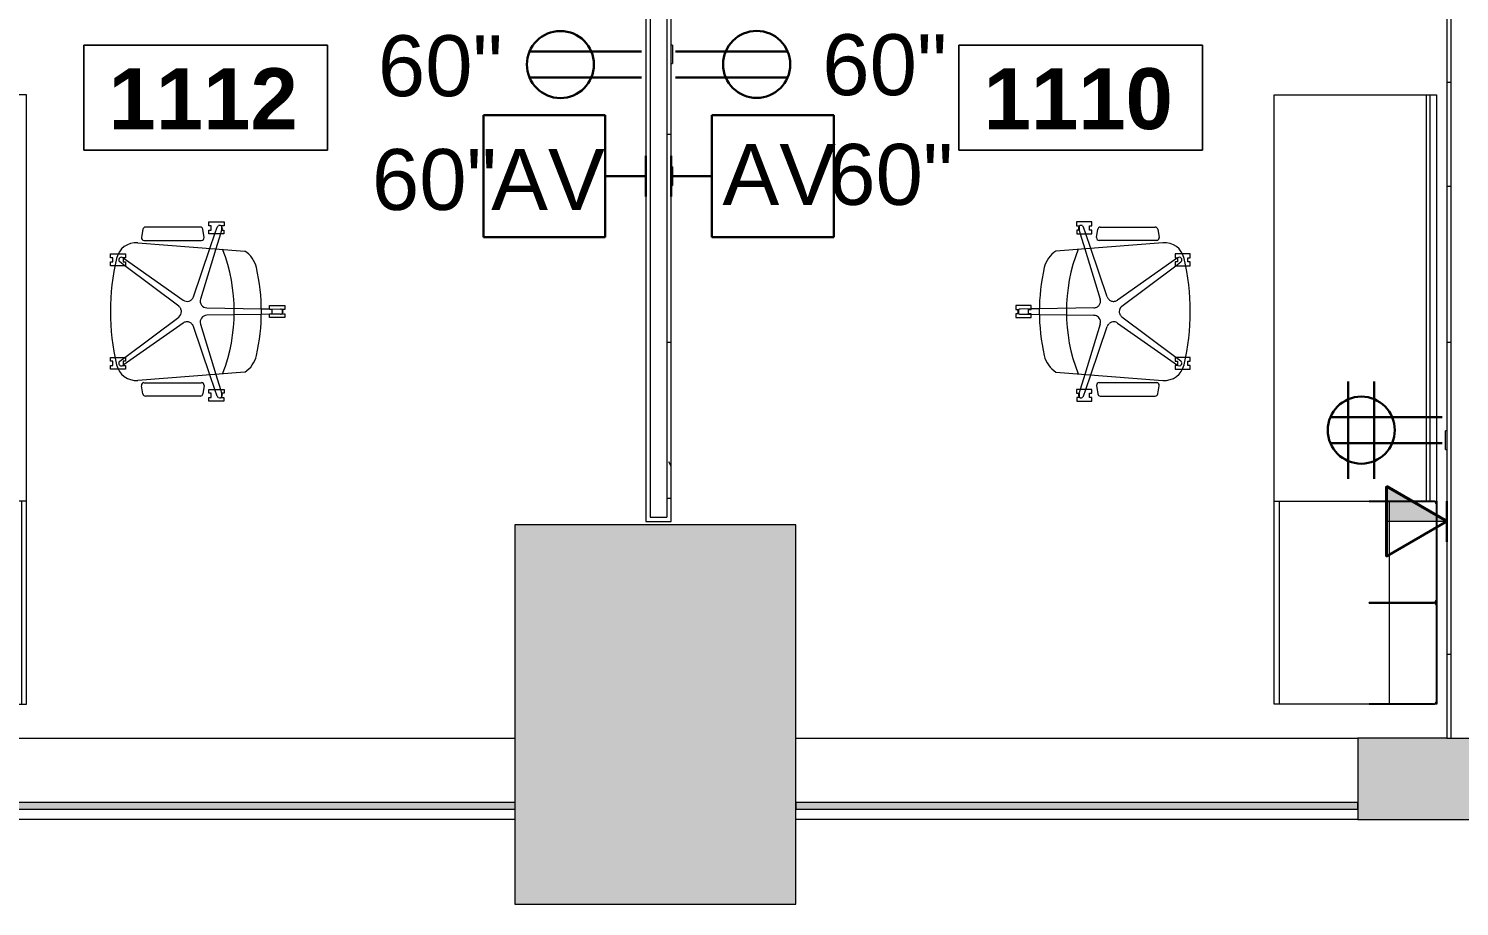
# Model space of a CAD drawing. Header units: inches. Extents: x 6664 to 8129, y 209 to 1287.
# Drawn here: x 7325.4 to 7536.7, y 208.5 to 338.2 of the extents above; entities that cross this region are included whole.
import ezdxf

# ---------------------------------------------------------------- set-up
doc = ezdxf.new("R2010")
doc.units = ezdxf.units.IN
doc.header["$MEASUREMENT"] = 0
for name, color, linetype, lineweight in [('A-ANNO-NOTE', 131, 'Continuous', 30), ('A-AREA-IDEN', 2, 'Continuous', 9), ('A-COLS', 52, 'Continuous', 13), ('A-GLAZ-CURT', 52, 'Continuous', 9), ('A-WALL', 113, 'Continuous', 13), ('A-WALL-PATT', 111, 'Continuous', 13), ('E-ELEC-FIXT', 91, 'Continuous', 9), ('I-FURN', 30, 'Continuous', 9), ('I-FURN-PNLS', 30, 'Continuous', 9), ('I-WALL', 2, 'Continuous', 9)]:
    doc.layers.add(name, color=color, linetype=linetype, lineweight=lineweight)
doc.styles.add('Swis721 Lt BT', font='swissl.ttf', dxfattribs={"height": 9})
doc.styles.add('Swis721 Lt BT_B', font='', dxfattribs={"height": 9})
doc.styles.get('Swis721 Lt BT_B').set_extended_font_data('Swis721 Lt BT', bold=True)
pattern_1 = [(0, (0, 0), (30.72, 7.68), [1.267, -21.773, 1.267, -21.773, -122.88]), (0, (0, 0), (30.72, 7.68), [-46.08, 1.267, -44.813, 1.267, -21.773, -53.76]), (0, (0, 0), (30.72, 7.68), [-115.2, 1.267, -14.093, 1.267, -37.133]), (120, (11.52, 3.84), (-22.011075, 22.7643004), [1.267, -21.773, 1.267, -21.773, -122.88]), (120, (11.52, 3.84), (-22.011075, 22.7643004), [-46.08, 1.267, -44.813, 1.267, -21.773, -53.76]), (120, (11.52, 3.84), (-22.011075, 22.7643004), [-115.2, 1.267, -14.093, 1.267, -37.133]), (240, (15.36, 19.2), (-8.708925, -30.4443004), [1.267, -21.773, 1.267, -21.773, -122.88]), (240, (15.36, 19.2), (-8.708925, -30.4443004), [-46.08, 1.267, -44.813, 1.267, -21.773, -53.76]), (240, (15.36, 19.2), (-8.708925, -30.4443004), [-115.2, 1.267, -14.093, 1.267, -37.133])]

# ---------------------------------------------------------------- blocks, each defined once
blk = doc.blocks.new('System Panel - Glazed-7764508-11th FLOOR POWER _ SIGNAL')
at = {"layer": 'A-GLAZ-CURT'}
blk.add_hatch(color=7, dxfattribs=at).paths.add_polyline_path([(41.5, -0.5), (41.5, 0.5), (-41.5, 0.5), (-41.5, -0.5)], flags=0)
at = {"layer": 'A-GLAZ-CURT', "color": 8, "lineweight": 20}
for p, q in [((41.5, 0.5), (-41.5, 0.5)), ((-41.5, 0.5), (-41.5, -0.5)), ((41.5, -0.5), (41.5, 0.5)), ((-41.5, -0.5), (41.5, -0.5))]:
    blk.add_line(p, q, dxfattribs=at)
blk = doc.blocks.new('PS - Power Device _Wall Base_ - Quadruplex-4862731-11th FLOOR POWER _ SIGNAL')
at = {"layer": 'E-ELEC-FIXT'}
for p, q in [((7295.55, 275.23), (7295.55, 277.98)), ((7295.73, 277.98), (7295.55, 277.98)), ((7295.55, 275.23), (7295.73, 275.23))]:
    blk.add_line(p, q, dxfattribs=at)
blk = doc.blocks.new('PS - Power Device _Wall Base_ - Duplex _ 60-8519154-11th FLOOR POWER _ SIGNAL')
at = {"layer": 'E-ELEC-FIXT'}
for p, q in [((7420.52, 335.73), (7420.33, 335.73)), ((7420.52, 335.73), (7420.52, 332.98)), ((7420.33, 332.98), (7420.52, 332.98))]:
    blk.add_line(p, q, dxfattribs=at)
blk = doc.blocks.new('F - EXECUTIVE DESK 1 - F - EXECUTIVE DESK 4-V103-11th FLOOR POWER _ SIGNAL')
at = {"layer": 'I-FURN'}
for p, q in [((-0.87, -24.87), (-0.87, -27.11)), ((-0.31, -24.87), (-0.87, -24.87)), ((-0.31, -25.24), (-0.31, -24.87)), ((0.31, -25.24), (-0.31, -25.24)), ((0.88, -24.86), (0.31, -24.86)), ((0.31, -24.86), (0.31, -25.24)), ((0.88, -27.11), (0.88, -24.86)), ((-0.87, -27.11), (-0.31, -27.11)), ((-0.4, -27.11), (-0.42, -28.36)), ((-0.38, -25.5), (-0.4, -27.11)), ((-0.31, -27.11), (-0.31, -26.74)), ((-0.31, -26.74), (0.31, -26.74)), ((0.31, -26.74), (0.31, -27.11)), ((0.31, -27.11), (0.88, -27.11)), ((0.4, -27.11), (0.38, -25.5)), ((0.42, -28.36), (0.4, -27.11)), ((-0.42, -28.36), (-0.55, -36.38)), ((0.55, -36.38), (0.42, -28.36)), ((-8.94, -30.77), (-10.16, -46.57)), ((10.16, -46.57), (8.94, -30.77)), ((-13.24, -33.85), (-13.24, -36.1)), ((-12.68, -33.85), (-13.24, -33.85)), ((-12.68, -34.22), (-12.68, -33.85)), ((-12.05, -34.22), (-12.68, -34.22)), ((-12.68, -36.1), (-12.68, -35.72)), ((-12.68, -35.72), (-12.05, -35.72)), ((-12.48, -34.84), (-11.49, -35.18)), ((-12.05, -34.18), (-12.25, -34.12)), ((-11.49, -33.84), (-12.05, -33.84)), ((-12.05, -33.84), (-12.05, -34.22)), ((-12.05, -35.72), (-12.05, -36.1)), ((-11.49, -34.36), (-12.01, -34.2)), ((-11.49, -36.1), (-11.49, -33.84)), ((-9.27, -35.04), (-11.49, -34.36)), ((-11.49, -35.18), (-9.34, -35.92)), ((-9.34, -35.92), (-2.18, -38.37)), ((-1.84, -37.32), (-9.27, -35.04)), ((9.27, -35.04), (1.84, -37.32)), ((2.18, -38.37), (9.34, -35.92)), ((11.49, -34.36), (9.27, -35.04)), ((9.34, -35.92), (11.49, -35.18)), ((11.49, -33.85), (11.49, -36.1)), ((12.05, -33.85), (11.49, -33.85)), ((12.01, -34.2), (11.49, -34.36)), ((11.49, -35.18), (12.48, -34.84)), ((12.05, -34.22), (12.05, -33.85)), ((12.25, -34.12), (12.05, -34.18)), ((12.68, -34.22), (12.05, -34.22)), ((12.05, -36.1), (12.05, -35.72)), ((12.05, -35.72), (12.68, -35.72)), ((13.24, -33.84), (12.68, -33.84)), ((12.68, -33.84), (12.68, -34.22)), ((12.68, -35.72), (12.68, -36.1)), ((13.24, -36.1), (13.24, -33.84)), ((-13.24, -36.1), (-12.68, -36.1)), ((-12.48, -37.34), (-12.48, -45.45)), ((-10.93, -36.8), (-12.16, -36.97)), ((-12.05, -36.1), (-11.49, -36.1)), ((-10.5, -45.67), (-10.5, -37.17)), ((10.5, -45.67), (10.5, -37.17)), ((10.93, -36.8), (12.16, -36.97)), ((11.49, -36.1), (12.05, -36.1)), ((12.48, -37.34), (12.48, -45.45)), ((12.68, -36.1), (13.24, -36.1)), ((-1.69, -39.89), (-7.92, -48.75)), ((7.92, -48.75), (1.69, -39.89)), ((-6.77, -48.48), (-0.8, -40.54)), ((0.8, -40.54), (6.77, -48.48)), ((-12.17, -45.82), (-10.94, -46.04)), ((12.17, -45.82), (10.94, -46.04)), ((-8.52, -48.38), (-8.52, -49.48)), ((-7.95, -48.38), (-8.52, -48.38)), ((-7.95, -48.75), (-7.95, -48.38)), ((-6.77, -48.38), (-7.33, -48.38)), ((-7.33, -48.38), (-7.33, -48.75)), ((-7.33, -49.23), (-6.77, -48.48)), ((-6.77, -49.91), (-6.77, -48.38)), ((6.77, -48.38), (6.77, -49.91)), ((7.33, -48.38), (6.77, -48.38)), ((6.77, -48.48), (7.33, -49.23)), ((7.33, -48.75), (7.33, -48.38)), ((8.52, -48.38), (7.95, -48.38)), ((7.95, -48.38), (7.95, -48.75)), ((8.52, -49.48), (8.52, -48.38)), ((-8.52, -49.48), (-8.52, -50.63)), ((-8.52, -50.63), (-7.95, -50.63)), ((-7.33, -48.75), (-7.95, -48.75)), ((-7.95, -50.63), (-7.95, -50.25)), ((-7.95, -50.25), (-7.33, -50.25)), ((-7.33, -50.25), (-7.33, -50.63)), ((-7.33, -50.63), (-6.77, -50.63)), ((-6.77, -50.63), (-6.77, -49.91)), ((6.77, -49.91), (6.77, -50.63)), ((6.77, -50.63), (7.33, -50.63)), ((7.95, -48.75), (7.33, -48.75)), ((7.33, -50.63), (7.33, -50.25)), ((7.33, -50.25), (7.95, -50.25)), ((7.95, -50.25), (7.95, -50.63)), ((7.95, -50.63), (8.52, -50.63)), ((8.52, -50.63), (8.52, -49.48)), ((-58, -77.06), (-58, -86.56)), ((-57.94, -77.06), (-58, -77.06)), ((-58, -77.06), (-57.94, -77.06)), ((-58, -86.56), (-58, -77.06)), ((-57.94, -86.56), (-57.94, -77.06)), ((-57.94, -77.06), (-57.94, -86.56)), ((-43, -77.06), (-43.06, -77.06)), ((-43.06, -77.06), (-43.06, -86.56)), ((-43.06, -86.56), (-43.06, -77.06)), ((-43.06, -77.06), (-43, -77.06)), ((-43, -77.06), (-43, -86.56)), ((-42.94, -77.06), (-43, -77.06)), ((-43, -77.06), (-42.94, -77.06)), ((-43, -86.56), (-43, -77.06)), ((-43, -86.56), (-43, -77.06)), ((-43, -77.06), (-43, -86.56)), ((-42.94, -86.56), (-42.94, -77.06)), ((-42.94, -77.06), (-42.94, -86.56)), ((-28, -77.06), (-28.06, -77.06)), ((-28.06, -77.06), (-28.06, -86.56)), ((-28.06, -86.56), (-28.06, -77.06)), ((-28.06, -77.06), (-28, -77.06)), ((-28, -86.56), (-28, -77.06)), ((-28, -77.06), (-28, -86.56)), ((-43.5, -87), (-57.5, -87)), ((-57.5, -87), (-43.5, -87)), ((-57.5, -87.06), (-43.5, -87.06)), ((-43.5, -87.06), (-57.5, -87.06)), ((-28.5, -87), (-42.5, -87)), ((-42.5, -87), (-28.5, -87)), ((-42.5, -87.06), (-28.5, -87.06)), ((-28.5, -87.06), (-42.5, -87.06))]:
    blk.add_line(p, q, dxfattribs=at)
for centre, radius, start, end in [((0, -25.5), 0.377, 150, 180), ((0, -25.5), 0.377, 135.7143, 146.4418), ((0, -25.5), 0.377, 45, 135), ((0, -25.5), 0.377, 15, 30), ((0, -25.5), 0.377, 360, 15), ((-5.62, -32.91), 3.95, 102.6919, 147.3081), ((0, -57.86), 29.53, 77.3081, 102.6919), ((5.62, -32.91), 3.95, 32.6919, 77.3081), ((0, -57.72), 25.39, 68.7648, 111.2352), ((-12.36, -34.48), 0.377, 162, 177), ((-12.36, -34.48), 0.377, 177, 207), ((-12.36, -34.48), 0.377, 147, 162), ((-12.36, -34.48), 0.377, 135.4685, 146.0849), ((-12.36, -34.48), 0.377, 213.3586, 252), ((-12.36, -34.48), 0.377, 72, 132), ((12.36, -34.48), 0.377, 48, 108), ((12.36, -34.48), 0.377, 288, 303), ((12.36, -34.48), 0.377, 303, 326.6414), ((12.36, -34.48), 0.377, 18, 33), ((12.36, -34.48), 0.377, 333, 3), ((12.36, -34.48), 0.377, 3, 18), ((-12.1, -37.34), 0.375, 98, 180), ((-10.87, -37.17), 0.375, 0, 98), ((-1.55, -36.37), 1, 252.9088, 306), ((-1.55, -36.37), 1, 306, 345.8184), ((-1.55, -36.37), 1, 345.8184, 359.0912), ((1.55, -36.37), 1, 180.9088, 207.4544), ((1.55, -36.37), 1, 207.4544, 220.7272), ((1.55, -36.37), 1, 220.7272, 234), ((1.55, -36.37), 1, 234, 247.2728), ((1.55, -36.37), 1, 247.2728, 287.0912), ((10.87, -37.17), 0.375, 82, 180), ((12.1, -37.34), 0.375, 0, 82), ((-2.51, -39.31), 1, 44.5456, 71.0912), ((-2.51, -39.31), 1, 18, 42.0341), ((-2.51, -39.31), 1, 324.9088, 338.1816), ((-2.51, -39.31), 1, 338.1816, 18), ((0, -41.14), 1, 90, 116.5456), ((0, -41.14), 1, 36.9088, 90), ((2.51, -39.31), 1, 162, 175.2728), ((2.51, -39.31), 1, 175.2728, 188.5456), ((2.51, -39.31), 1, 188.5456, 201.8184), ((2.51, -39.31), 1, 148.7272, 162), ((2.51, -39.31), 1, 201.8184, 215.0912), ((2.51, -39.31), 1, 137.9659, 148.7272), ((2.51, -39.31), 1, 108.9088, 135.4544), ((0, -41.14), 1, 116.5456, 143.0912), ((-12.1, -45.45), 0.375, 180, 260), ((-10.87, -45.67), 0.375, 260, 0), ((10.87, -45.67), 0.375, 180, 280), ((12.1, -45.45), 0.375, 280, 0), ((-7.17, -46.8), 3, 175.5851, 256.8074), ((7.17, -46.8), 3, 283.1926, 4.4149), ((-7.64, -49.02), 0.377, 146.3254, 204), ((-7.64, -49.02), 0.377, 204, 213.3715), ((-7.64, -49.02), 0.377, 219, 277.2472), ((0, -16.2), 34.43, 256.8074, 283.1926), ((-7.64, -49.02), 0.377, 279, 324), ((7.64, -49.02), 0.377, 216, 276), ((7.64, -49.02), 0.377, 277.2408, 291), ((7.64, -49.02), 0.377, 291, 306), ((7.64, -49.02), 0.377, 306, 321), ((7.64, -49.02), 0.377, 336, 33.6746), ((7.64, -49.02), 0.377, 326.6285, 336), ((-57.5, -86.56), 0.5, 180, 270), ((-57.5, -86.56), 0.5, 180, 208.2721), ((-57.5, -86.56), 0.438, 180, 270), ((-57.5, -86.56), 0.438, 180, 270), ((-43.5, -86.56), 0.5, 270, 0), ((-43.5, -86.56), 0.438, 270, 0), ((-43.5, -86.56), 0.437, 270, 0), ((-43.5, -86.56), 0.5, 331.7279, 0), ((-42.5, -86.56), 0.5, 180, 270), ((-42.5, -86.56), 0.5, 180, 195), ((-42.5, -86.56), 0.438, 180, 270), ((-42.5, -86.56), 0.438, 180, 270), ((-28.5, -86.56), 0.5, 270, 0), ((-28.5, -86.56), 0.438, 270, 0), ((-28.5, -86.56), 0.437, 270, 0), ((-28.5, -86.56), 0.5, 331.7279, 0), ((-57.5, -86.56), 0.5, 210, 240), ((-57.5, -86.56), 0.5, 241.3475, 268.2148), ((-43.5, -86.56), 0.5, 270, 298.4007), ((-43.5, -86.56), 0.5, 300, 330), ((-42.5, -86.56), 0.5, 195, 208.2721), ((-42.5, -86.56), 0.5, 210, 240), ((-42.5, -86.56), 0.5, 241.3475, 268.2148), ((-28.5, -86.56), 0.5, 270, 298.4007), ((-28.5, -86.56), 0.5, 300, 330)]:
    blk.add_arc(centre, radius, start, end, dxfattribs=at)
at = {"layer": 'I-FURN-PNLS'}
for p, q in [((-58, -63), (-28, -63)), ((-58, -63.75), (-58, -63)), ((-58, -63), (-28, -63)), ((-58, -63.75), (-58, -63)), ((-58, -63), (-28, -63)), ((-58, -63.75), (-58, -63)), ((-58, -63), (32, -63)), ((-58, -77.06), (-58, -63)), ((-28, -63), (-28, -63.75)), ((-28, -63), (-28, -63.75)), ((-28, -63), (-28, -63.75)), ((32, -63), (32, -85.53)), ((-58, -77.06), (-58, -63.75)), ((-28, -63.75), (-58, -63.75)), ((-28, -63.75), (-58, -63.75)), ((-28, -63.75), (-28, -77.06)), ((-58, -77.06), (-57.94, -77.06)), ((-58, -87.06), (-58, -77.06)), ((-58, -80), (-58, -77.06)), ((-58, -86.56), (-58, -77.06)), ((-57.94, -77.06), (-57.94, -87)), ((-43.06, -77.06), (-43, -77.06)), ((-43.06, -87), (-43.06, -77.06)), ((-43, -77.06), (-42.94, -77.06)), ((-43, -87.06), (-43, -77.06)), ((-43, -77.06), (-43, -87.06)), ((-42.94, -77.06), (-42.94, -87)), ((-28.06, -77.06), (-28, -77.06)), ((-28.06, -87), (-28.06, -77.06)), ((-28, -77.06), (-28, -87.06)), ((-28, -77.06), (-28, -80)), ((-43.06, -80), (-57.94, -80)), ((-28.06, -80), (-42.94, -80)), ((-58, -87), (-58, -86.56)), ((-28, -85.53), (32, -85.53)), ((-28, -86), (-28, -85.53)), ((32, -86), (-28, -86)), ((32, -85.53), (32, -86)), ((32, -85.53), (32, -86)), ((32, -86), (32, -87)), ((-57.74, -87), (-58, -87)), ((-43, -87.06), (-58, -87.06)), ((-57.94, -87), (-43.06, -87)), ((-57.67, -87), (-57.74, -87)), ((-57.62, -87), (-57.67, -87)), ((-57.5, -87), (-57.59, -87)), ((-43.5, -87), (-57.5, -87)), ((-43.41, -87), (-43.5, -87)), ((-43.33, -87), (-43.38, -87)), ((-43.26, -87), (-43.33, -87)), ((-42.74, -87), (-43.26, -87)), ((-28, -87.06), (-43, -87.06)), ((-42.94, -87), (-28.06, -87)), ((-42.67, -87), (-42.74, -87)), ((-42.62, -87), (-42.67, -87)), ((-42.5, -87), (-42.59, -87)), ((-28.5, -87), (-42.5, -87)), ((-28.41, -87), (-28.5, -87)), ((-28.33, -87), (-28.38, -87)), ((-28.26, -87), (-28.33, -87)), ((-28, -87), (-28.26, -87)), ((32, -87), (-28, -87))]:
    blk.add_line(p, q, dxfattribs=at)
blk = doc.blocks.new('F - EXECUTIVE DESK 1 - F - EXECUTIVE DESK 4-V104-11th FLOOR POWER _ SIGNAL')
at = {"layer": 'I-FURN'}
for p, q in [((-43.5, 87.06), (-57.5, 87.06)), ((-57.5, 87.06), (-43.5, 87.06)), ((-57.5, 87), (-43.5, 87)), ((-43.5, 87), (-57.5, 87)), ((-28.5, 87.06), (-42.5, 87.06)), ((-42.5, 87.06), (-28.5, 87.06)), ((-42.5, 87), (-28.5, 87)), ((-28.5, 87), (-42.5, 87)), ((-58, 86.56), (-58, 77.06)), ((-58, 77.06), (-58, 86.56)), ((-57.94, 77.06), (-57.94, 86.56)), ((-57.94, 86.56), (-57.94, 77.06)), ((-43.06, 86.56), (-43.06, 77.06)), ((-43.06, 77.06), (-43.06, 86.56)), ((-43, 86.56), (-43, 77.06)), ((-43, 77.06), (-43, 86.56)), ((-43, 77.06), (-43, 86.56)), ((-43, 86.56), (-43, 77.06)), ((-42.94, 77.06), (-42.94, 86.56)), ((-42.94, 86.56), (-42.94, 77.06)), ((-28.06, 86.56), (-28.06, 77.06)), ((-28.06, 77.06), (-28.06, 86.56)), ((-28, 77.06), (-28, 86.56)), ((-28, 86.56), (-28, 77.06)), ((-58, 77.06), (-57.94, 77.06)), ((-57.94, 77.06), (-58, 77.06)), ((-43.06, 77.06), (-43, 77.06)), ((-43, 77.06), (-43.06, 77.06)), ((-43, 77.06), (-42.94, 77.06)), ((-42.94, 77.06), (-43, 77.06)), ((-28.06, 77.06), (-28, 77.06)), ((-28, 77.06), (-28.06, 77.06)), ((-8.52, 50.63), (-7.95, 50.63)), ((-8.52, 49.48), (-8.52, 50.63)), ((-8.52, 48.38), (-8.52, 49.48)), ((-7.95, 50.63), (-7.95, 50.25)), ((-7.95, 50.25), (-7.33, 50.25)), ((-7.95, 48.75), (-7.95, 48.38)), ((-7.33, 48.75), (-7.95, 48.75)), ((-1.69, 39.89), (-7.92, 48.75)), ((-7.33, 50.63), (-6.77, 50.63)), ((-7.33, 50.25), (-7.33, 50.63)), ((-7.33, 49.23), (-6.77, 48.48)), ((-7.33, 48.38), (-7.33, 48.75)), ((-6.77, 50.63), (-6.77, 49.91)), ((-6.77, 49.91), (-6.77, 48.38)), ((7.92, 48.75), (1.69, 39.89)), ((6.77, 50.63), (7.33, 50.63)), ((6.77, 49.91), (6.77, 50.63)), ((6.77, 48.38), (6.77, 49.91)), ((6.77, 48.48), (7.33, 49.23)), ((7.33, 50.63), (7.33, 50.25)), ((7.33, 50.25), (7.95, 50.25)), ((7.33, 48.75), (7.33, 48.38)), ((7.95, 48.75), (7.33, 48.75)), ((7.95, 50.63), (8.52, 50.63)), ((7.95, 50.25), (7.95, 50.63)), ((7.95, 48.38), (7.95, 48.75)), ((8.52, 50.63), (8.52, 49.48)), ((8.52, 49.48), (8.52, 48.38)), ((-8.94, 30.77), (-10.16, 46.57)), ((-7.95, 48.38), (-8.52, 48.38)), ((-6.77, 48.38), (-7.33, 48.38)), ((-6.77, 48.48), (-0.8, 40.54)), ((0.8, 40.54), (6.77, 48.48)), ((7.33, 48.38), (6.77, 48.38)), ((8.52, 48.38), (7.95, 48.38)), ((10.16, 46.57), (8.94, 30.77)), ((-12.48, 37.34), (-12.48, 45.45)), ((-12.17, 45.82), (-10.94, 46.04)), ((-10.5, 45.67), (-10.5, 37.17)), ((10.5, 45.67), (10.5, 37.17)), ((12.17, 45.82), (10.94, 46.04)), ((12.48, 37.34), (12.48, 45.45)), ((-9.34, 35.92), (-2.18, 38.37)), ((2.18, 38.37), (9.34, 35.92)), ((-13.24, 36.1), (-12.68, 36.1)), ((-13.24, 33.85), (-13.24, 36.1)), ((-12.68, 36.1), (-12.68, 35.72)), ((-10.93, 36.8), (-12.16, 36.97)), ((-12.05, 36.1), (-11.49, 36.1)), ((-12.05, 35.72), (-12.05, 36.1)), ((-11.49, 36.1), (-11.49, 33.84)), ((-1.84, 37.32), (-9.27, 35.04)), ((-0.42, 28.36), (-0.55, 36.38)), ((0.55, 36.38), (0.42, 28.36)), ((9.27, 35.04), (1.84, 37.32)), ((10.93, 36.8), (12.16, 36.97)), ((11.49, 36.1), (12.05, 36.1)), ((11.49, 33.85), (11.49, 36.1)), ((12.05, 36.1), (12.05, 35.72)), ((12.68, 36.1), (13.24, 36.1)), ((12.68, 35.72), (12.68, 36.1)), ((13.24, 36.1), (13.24, 33.84)), ((-12.68, 33.85), (-13.24, 33.85)), ((-12.68, 35.72), (-12.05, 35.72)), ((-12.68, 34.22), (-12.68, 33.85)), ((-12.05, 34.22), (-12.68, 34.22)), ((-12.48, 34.84), (-11.49, 35.18)), ((-12.05, 34.18), (-12.25, 34.12)), ((-12.05, 33.84), (-12.05, 34.22)), ((-11.49, 33.84), (-12.05, 33.84)), ((-11.49, 34.36), (-12.01, 34.2)), ((-11.49, 35.18), (-9.34, 35.92)), ((-9.27, 35.04), (-11.49, 34.36)), ((11.49, 34.36), (9.27, 35.04)), ((9.34, 35.92), (11.49, 35.18)), ((11.49, 35.18), (12.48, 34.84)), ((12.01, 34.2), (11.49, 34.36)), ((12.05, 33.85), (11.49, 33.85)), ((12.05, 35.72), (12.68, 35.72)), ((12.05, 34.22), (12.05, 33.85)), ((12.68, 34.22), (12.05, 34.22)), ((12.25, 34.12), (12.05, 34.18)), ((12.68, 33.84), (12.68, 34.22)), ((13.24, 33.84), (12.68, 33.84)), ((-0.4, 27.11), (-0.42, 28.36)), ((0.42, 28.36), (0.4, 27.11)), ((-0.87, 27.11), (-0.31, 27.11)), ((-0.87, 24.87), (-0.87, 27.11)), ((-0.38, 25.5), (-0.4, 27.11)), ((-0.31, 27.11), (-0.31, 26.74)), ((-0.31, 26.74), (0.31, 26.74)), ((0.31, 27.11), (0.88, 27.11)), ((0.31, 26.74), (0.31, 27.11)), ((0.4, 27.11), (0.38, 25.5)), ((0.88, 27.11), (0.88, 24.86)), ((-0.31, 24.87), (-0.87, 24.87)), ((-0.31, 25.24), (-0.31, 24.87)), ((0.31, 25.24), (-0.31, 25.24)), ((0.31, 24.86), (0.31, 25.24)), ((0.88, 24.86), (0.31, 24.86))]:
    blk.add_line(p, q, dxfattribs=at)
for centre, radius, start, end in [((-57.5, 86.56), 0.5, 90, 180), ((-57.5, 86.56), 0.5, 151.7279, 180), ((-57.5, 86.56), 0.438, 90, 180), ((-57.5, 86.56), 0.438, 90, 180), ((-57.5, 86.56), 0.5, 120, 150), ((-57.5, 86.56), 0.5, 91.7852, 118.6525), ((-43.5, 86.56), 0.5, 360, 90), ((-43.5, 86.56), 0.5, 61.5993, 90), ((-43.5, 86.56), 0.438, 360, 90), ((-43.5, 86.56), 0.438, 0, 90), ((-43.5, 86.56), 0.5, 30, 60), ((-43.5, 86.56), 0.5, 15, 28.2721), ((-43.5, 86.56), 0.5, 0, 15), ((-42.5, 86.56), 0.5, 90, 180), ((-42.5, 86.56), 0.5, 151.7279, 180), ((-42.5, 86.56), 0.438, 90, 180), ((-42.5, 86.56), 0.438, 90, 180), ((-42.5, 86.56), 0.5, 135, 150), ((-42.5, 86.56), 0.5, 120, 135), ((-42.5, 86.56), 0.5, 105, 118.6525), ((-42.5, 86.56), 0.5, 91.7852, 105), ((-28.5, 86.56), 0.5, 360, 90), ((-28.5, 86.56), 0.5, 61.5993, 90), ((-28.5, 86.56), 0.438, 360, 90), ((-28.5, 86.56), 0.438, 0, 90), ((-28.5, 86.56), 0.5, 45, 60), ((-28.5, 86.56), 0.5, 30, 45), ((-28.5, 86.56), 0.5, 0, 28.2721), ((-7.17, 46.8), 3, 103.1926, 184.4149), ((-7.64, 49.02), 0.377, 146.6285, 213.6746), ((-7.64, 49.02), 0.377, 111, 141), ((0, 16.2), 34.43, 76.8074, 103.1926), ((-7.64, 49.02), 0.377, 96, 111), ((-7.64, 49.02), 0.377, 82.7528, 96), ((-7.64, 49.02), 0.377, 66, 81), ((-7.64, 49.02), 0.377, 51, 66), ((-7.64, 49.02), 0.377, 36, 51), ((7.64, 49.02), 0.377, 84, 144), ((7.64, 49.02), 0.377, 39, 82.7592), ((7.17, 46.8), 3, 355.5851, 76.8074), ((7.64, 49.02), 0.377, 326.3254, 33.3715), ((-12.1, 45.45), 0.375, 100, 180), ((-10.87, 45.67), 0.375, 0, 100), ((10.87, 45.67), 0.375, 80, 180), ((12.1, 45.45), 0.375, 0, 80), ((0, 41.14), 1, 216.9088, 270), ((0, 41.14), 1, 270, 296.5456), ((0, 41.14), 1, 296.5456, 309.8184), ((0, 41.14), 1, 309.8184, 323.0912), ((-2.51, 39.31), 1, 288.9088, 302.1816), ((-2.51, 39.31), 1, 302.1816, 315.4544), ((-2.51, 39.31), 1, 317.9659, 328.7272), ((-2.51, 39.31), 1, 21.8184, 35.0912), ((-2.51, 39.31), 1, 328.7272, 342), ((-2.51, 39.31), 1, 355.2728, 21.8184), ((-2.51, 39.31), 1, 342, 355.2728), ((2.51, 39.31), 1, 144.9088, 198), ((2.51, 39.31), 1, 198, 222.0341), ((2.51, 39.31), 1, 224.5456, 251.0912), ((-12.1, 37.34), 0.375, 180, 262), ((-10.87, 37.17), 0.375, 262, 0), ((-1.55, 36.37), 1, 54, 107.0912), ((-1.55, 36.37), 1, 0.9088, 54), ((1.55, 36.37), 1, 126, 179.0912), ((1.55, 36.37), 1, 72.9088, 126), ((10.87, 37.17), 0.375, 180, 278), ((12.1, 37.34), 0.375, 278, 0), ((-12.36, 34.48), 0.377, 153, 198), ((-12.36, 34.48), 0.377, 198, 213), ((-12.36, 34.48), 0.377, 123, 146.6414), ((-12.36, 34.48), 0.377, 213.9151, 224.5315), ((-12.36, 34.48), 0.377, 228, 288), ((-12.36, 34.48), 0.377, 108, 123), ((0, 57.72), 25.39, 248.7648, 291.2352), ((12.36, 34.48), 0.377, 252, 312), ((12.36, 34.48), 0.377, 33.3586, 72), ((12.36, 34.48), 0.377, 327, 357), ((12.36, 34.48), 0.377, 357, 27), ((-5.62, 32.91), 3.95, 212.6919, 257.3081), ((5.62, 32.91), 3.95, 282.6919, 327.3081), ((0, 57.86), 29.53, 257.3081, 282.6919), ((0, 25.5), 0.377, 180, 210), ((0, 25.5), 0.377, 330, 0), ((0, 25.5), 0.377, 213.5582, 224.2857), ((0, 25.5), 0.377, 225, 315)]:
    blk.add_arc(centre, radius, start, end, dxfattribs=at)
at = {"layer": 'I-FURN-PNLS'}
for p, q in [((-43, 87.06), (-58, 87.06)), ((-58, 87.06), (-58, 77.06)), ((-57.74, 87), (-58, 87)), ((-58, 87), (-58, 86.56)), ((-57.94, 77.06), (-57.94, 87)), ((-57.94, 87), (-43.06, 87)), ((-57.67, 87), (-57.74, 87)), ((-57.62, 87), (-57.67, 87)), ((-57.5, 87), (-57.59, 87)), ((-43.5, 87), (-57.5, 87)), ((-43.41, 87), (-43.5, 87)), ((-43.33, 87), (-43.38, 87)), ((-43.26, 87), (-43.33, 87)), ((-42.74, 87), (-43.26, 87)), ((-43.06, 87), (-43.06, 77.06)), ((-28, 87.06), (-43, 87.06)), ((-43, 87.06), (-43, 77.06)), ((-43, 77.06), (-43, 87.06)), ((-42.94, 77.06), (-42.94, 87)), ((-42.94, 87), (-28.06, 87)), ((-42.67, 87), (-42.74, 87)), ((-42.62, 87), (-42.67, 87)), ((-42.5, 87), (-42.59, 87)), ((-28.5, 87), (-42.5, 87)), ((-28.41, 87), (-28.5, 87)), ((-28.33, 87), (-28.38, 87)), ((-28.26, 87), (-28.33, 87)), ((-28, 87), (-28.26, 87)), ((-28.06, 87), (-28.06, 77.06)), ((-28, 77.06), (-28, 87.06)), ((32, 87), (-28, 87)), ((32, 86), (32, 87)), ((-58, 86.56), (-58, 77.06)), ((32, 86), (-28, 86)), ((-28, 86), (-28, 85.53)), ((-28, 85.53), (32, 85.53)), ((32, 85.53), (32, 86)), ((32, 85.53), (32, 86)), ((32, 63), (32, 85.53)), ((-58, 80), (-58, 77.06)), ((-43.06, 80), (-57.94, 80)), ((-28.06, 80), (-42.94, 80)), ((-28, 77.06), (-28, 80)), ((-58, 77.06), (-57.94, 77.06)), ((-58, 77.06), (-58, 63.75)), ((-58, 77.06), (-58, 63)), ((-43.06, 77.06), (-43, 77.06)), ((-43, 77.06), (-42.94, 77.06)), ((-28.06, 77.06), (-28, 77.06)), ((-28, 63.75), (-28, 77.06)), ((-58, 63.75), (-58, 63)), ((-28, 63.75), (-58, 63.75)), ((-58, 63.75), (-58, 63)), ((-28, 63.75), (-58, 63.75)), ((-58, 63.75), (-58, 63)), ((-28, 63), (-28, 63.75)), ((-28, 63), (-28, 63.75)), ((-28, 63), (-28, 63.75)), ((-58, 63), (-28, 63)), ((-58, 63), (-28, 63)), ((-58, 63), (-28, 63)), ((-58, 63), (32, 63))]:
    blk.add_line(p, q, dxfattribs=at)
blk = doc.blocks.new('PS - Junction Box _Wall Base_1 - AV Box 2-V131-11th FLOOR POWER _ SIGNAL')
at = {"layer": 'E-ELEC-FIXT'}
for p, q in [((7124.46, 1225.27), (7124.28, 1225.22)), ((7124.46, 1225.27), (7125.32, 1222.66)), ((7125.14, 1222.6), (7125.32, 1222.66))]:
    blk.add_line(p, q, dxfattribs=at)
blk = doc.blocks.new('Room Tag - Room Name and Number-3379422-11th FLOOR POWER _ SIGNAL')
at = {"layer": 'A-AREA-IDEN'}
for p, q in [((-0.1881, -0.1636), (-0.1881, -0.0018)), ((-0.1881, -0.0018), (0.1869, -0.0018)), ((0.1869, -0.0018), (-0.1881, -0.0018)), ((-0.1881, -0.0018), (-0.1881, -0.1636)), ((0.1869, -0.0018), (0.1869, -0.1636)), ((0.1869, -0.1636), (0.1869, -0.0018)), ((0.1869, -0.1636), (-0.1881, -0.1636)), ((-0.1881, -0.1636), (0.1869, -0.1636))]:
    blk.add_line(p, q, dxfattribs=at)

msp = doc.modelspace()

# ---------------------------------------------------------------- hatches: boundary and pattern name
at = {"layer": 'A-ANNO-NOTE', "lineweight": 9}
msp.add_hatch(color=256, dxfattribs=at).paths.add_polyline_path([(7534.94, 265.4), (7526.01, 270.56), (7526.01, 265.4)], flags=0)
at = {"layer": 'A-COLS', "lineweight": 9}
h = msp.add_hatch(color=7, dxfattribs=at)
h.paths.add_polyline_path([(6958.99, 208.52), (6958.99, 266.36), (6917.74, 266.36), (6917.74, 208.52)], flags=0)
h.paths.add_polyline_path([(7919.99, 208.86), (7919.99, 264.61), (7877.99, 264.61), (7877.99, 208.86)], flags=0)
h.paths.add_polyline_path([(7637.74, 208.86), (7678.99, 208.86), (7678.99, 265.36), (7637.74, 265.36), (7637.74, 229.27)], flags=0)
h.paths.add_polyline_path([(7420.62, 208.86), (7438.74, 208.86), (7438.74, 264.86), (7397.24, 264.86), (7397.24, 208.86)], flags=0)
h.paths.add_polyline_path([(7157.99, 208.86), (7198.24, 208.86), (7198.24, 265.86), (7157.99, 265.86), (7157.99, 229.27)], flags=0)
h.paths.add_polyline_path([(6797.99, 232.36), (6837.99, 232.36), (6837.99, 266.36), (6797.99, 266.36)], flags=0)
h.paths.add_polyline_path([(8109.99, 239.49), (8121.74, 239.49), (8121.74, 274.69), (8109.99, 274.69)], flags=0)
h.paths.add_polyline_path([(6681.49, 344.86), (6715.49, 344.86), (6715.49, 384.48), (6681.49, 384.48)], flags=0)
h.paths.add_polyline_path([(8121.12, 469.48), (8121.74, 469.48), (8121.74, 492.36), (8109.99, 492.36), (8109.99, 469.48)], flags=0)
h.paths.add_polyline_path([(6664.49, 478.17), (6726.99, 478.17), (6726.99, 519.17), (6664.49, 519.17)], flags=0)
h.paths.add_polyline_path([(6697.16, 612.49), (6697.16, 653.49), (6664.49, 653.49), (6664.49, 612.49), (6692.84, 612.49)], flags=0)
h.paths.add_polyline_path([(8121.74, 708.36), (8121.74, 732.36), (8109.99, 732.36), (8109.99, 708.36), (8118.95, 708.36)], flags=0)
h.paths.add_polyline_path([(6726.99, 746.8), (6726.99, 787.8), (6664.49, 787.8), (6664.49, 746.8), (6718.84, 746.8)], flags=0)
h.paths.add_polyline_path([(6692.84, 881.12), (6718.26, 881.12), (6718.26, 922.12), (6664.49, 922.12), (6664.49, 881.12)], flags=0)
h.paths.add_polyline_path([(6780.73, 1037.09), (6815.03, 1059.37), (6796.58, 1087.79), (6762.27, 1065.52), (6766.26, 1059.37)], flags=0)
h.paths.add_polyline_path([(8042.08, 1083.71), (8048.79, 1098.79), (8026.2, 1108.84), (8019.49, 1093.77)], flags=0)
h.paths.add_polyline_path([(6935.81, 1146.19), (6962.6, 1163.7), (6947.63, 1186.61), (6920.84, 1169.11), (6934.29, 1148.51)], flags=0)
h.paths.add_polyline_path([(7674.09, 1248.53), (7681.39, 1264.18), (7659.41, 1273.97), (7652.29, 1258.7), (7662.21, 1254.07)], flags=0)
h.paths.add_polyline_path([(7413.99, 1256.36), (7433.99, 1256.36), (7433.99, 1274.36), (7413.99, 1274.36)], flags=0)
h.paths.add_polyline_path([(7186.69, 1257.36), (7198.49, 1257.36), (7198.49, 1287.25), (7166.49, 1287.25), (7166.49, 1257.36), (7173.69, 1257.36)], flags=0)
h.paths.add_polyline_path([(7659.82, 1274.86), (7674.42, 1274.86), (7662.43, 1280.45), (7662.21, 1279.98)], flags=0)
at = {"layer": 'A-WALL-PATT', "lineweight": 9}
h = msp.add_hatch(dxfattribs=at)
h.set_pattern_fill('FP_1', color=256, style=0, pattern_type=2)
h.set_pattern_definition(pattern_1)
h.paths.add_polyline_path([(7416.58, 265.36), (7417.2, 265.36), (7417.2, 398.48), (7416.58, 398.48), (7416.58, 265.98)], flags=0)
h = msp.add_hatch(dxfattribs=at)
h.set_pattern_fill('FP_1', color=256, style=0, pattern_type=2)
h.set_pattern_definition(pattern_1)
h.paths.add_polyline_path([(7419.7, 265.36), (7420.33, 265.36), (7420.33, 398.48), (7419.7, 398.48), (7419.7, 265.98), (7417.2, 265.98), (7417.2, 265.36), (7419.7, 265.36)], flags=0)
h = msp.add_hatch(dxfattribs=at)
h.set_pattern_fill('FP_1', color=256, style=0, pattern_type=2)
h.set_pattern_definition(pattern_1)
h.paths.add_polyline_path([(7535.5, 233.36), (7535.5, 398.48), (7534.87, 398.48), (7534.87, 233.36)], flags=0)
msp.add_hatch(color=7, dxfattribs=at).paths.add_polyline_path([(7524.58, 221.36), (7554.62, 221.36), (7554.62, 233.36), (7521.74, 233.36), (7521.74, 221.36)], flags=0)

# ---------------------------------------------------------------- linework, layer by layer
at = {"layer": 'A-ANNO-NOTE'}
for p, q in [((7415.93, 334.77), (7399.4, 334.77)), ((7420.98, 334.78), (7437.51, 334.78)), ((7420.98, 334.78), (7437.51, 334.78)), ((7415.93, 330.94), (7399.4, 330.94)), ((7415.93, 330.94), (7399.4, 330.94)), ((7420.98, 330.95), (7437.51, 330.95)), ((7410.58, 325.36), (7392.58, 325.36)), ((7392.58, 325.36), (7392.58, 307.36)), ((7410.58, 307.36), (7410.58, 325.36)), ((7426.33, 325.36), (7426.33, 307.36)), ((7444.33, 325.36), (7426.33, 325.36)), ((7444.33, 307.36), (7444.33, 325.36)), ((7416.58, 319.36), (7416.58, 313.36)), ((7420.33, 313.36), (7420.33, 319.36)), ((7416.58, 316.36), (7410.58, 316.36)), ((7420.33, 316.36), (7426.33, 316.36)), ((7392.58, 307.36), (7410.58, 307.36)), ((7426.33, 307.36), (7444.33, 307.36)), ((7520.34, 271.68), (7520.34, 286.03)), ((7524.17, 271.68), (7524.17, 286.03)), ((7534.22, 280.77), (7517.69, 280.77)), ((7534.22, 276.94), (7517.69, 276.94)), ((7534.87, 265.36), (7525.94, 270.52)), ((7525.94, 260.2), (7525.94, 270.52)), ((7534.94, 265.4), (7526.01, 270.56)), ((7526.01, 260.24), (7526.01, 270.56)), ((7534.87, 268.36), (7534.87, 262.36)), ((7534.87, 265.36), (7525.94, 260.2)), ((7534.94, 265.4), (7526.01, 260.24))]:
    msp.add_line(p, q, dxfattribs=at)
at = {"layer": 'A-ANNO-NOTE', "lineweight": 9}
for p, q in [((7534.94, 265.4), (7526.01, 270.56)), ((7526.01, 270.56), (7526.01, 265.4)), ((7526.01, 265.4), (7534.94, 265.4))]:
    msp.add_line(p, q, dxfattribs=at)
at = {"layer": 'A-ANNO-NOTE'}
for centre in [(7403.96, 332.85), (7432.95, 332.87), (7522.26, 278.85)]:
    msp.add_circle(centre, 4.95, dxfattribs=at)
at = {"layer": 'A-COLS', "color": 8, "lineweight": 20}
for p, q in [((7438.74, 264.86), (7397.24, 264.86)), ((7397.24, 264.86), (7397.24, 208.86)), ((7438.74, 208.86), (7438.74, 264.86)), ((7397.24, 208.86), (7438.74, 208.86))]:
    msp.add_line(p, q, dxfattribs=at)
at = {"layer": 'A-WALL'}
for p, q in [((7417.2, 399.11), (7417.2, 265.98)), ((7419.7, 399.11), (7419.7, 265.98)), ((7535.5, 399.11), (7535.5, 233.36)), ((7417.2, 265.98), (7419.7, 265.98)), ((7534.87, 233.36), (7538.62, 233.36))]:
    msp.add_line(p, q, dxfattribs=at)
at = {"layer": 'A-WALL', "lineweight": 9}
for p, q in [((7314.3, 233.36), (7397.24, 233.36)), ((7438.74, 233.36), (7521.74, 233.36)), ((7397.24, 221.36), (7314.3, 221.36)), ((7521.74, 221.36), (7438.74, 221.36))]:
    msp.add_line(p, q, dxfattribs=at)
at = {"layer": 'A-WALL', "color": 8, "lineweight": 20}
for p, q in [((7534.87, 233.36), (7521.74, 233.36)), ((7521.74, 233.36), (7521.74, 221.36)), ((7521.74, 221.36), (7554.62, 221.36))]:
    msp.add_line(p, q, dxfattribs=at)
at = {"layer": 'I-WALL', "lineweight": 13}
for p, q in [((7416.58, 398.48), (7416.58, 265.36)), ((7420.33, 265.36), (7420.33, 398.48)), ((7534.87, 398.48), (7534.87, 233.36)), ((7416.58, 265.36), (7420.33, 265.36))]:
    msp.add_line(p, q, dxfattribs=at)

# ---------------------------------------------------------------- block references
at = {"layer": 'A-AREA-IDEN', "xscale": 95.99999999999994, "yscale": 95.99999999999994, "zscale": 95.99999999999994}
for p in [(7351.62, 335.9), (7480.87, 335.9)]:
    msp.add_blockref('Room Tag - Room Name and Number-3379422-11th FLOOR POWER _ SIGNAL', p, dxfattribs=at)
at = {"layer": 'A-GLAZ-CURT'}
for p in [(7355.8, 223.36), (7480.24, 223.36)]:
    msp.add_blockref('System Panel - Glazed-7764508-11th FLOOR POWER _ SIGNAL', p, dxfattribs=at)
at = {"layer": 'E-ELEC-FIXT'}
for name, p in [('PS - Power Device _Wall Base_ - Duplex _ 60-8519154-11th FLOOR POWER _ SIGNAL', (0, 0)), ('PS - Power Device _Wall Base_ - Quadruplex-4862731-11th FLOOR POWER _ SIGNAL', (239.14, 0.75))]:
    msp.add_blockref(name, p, dxfattribs=at)
at = {"layer": 'E-ELEC-FIXT', "rotation": 341.8430835100816}
msp.add_blockref('PS - Junction Box _Wall Base_1 - AV Box 2-V131-11th FLOOR POWER _ SIGNAL', (268.99, 1373.6), dxfattribs=at)
at = {"layer": 'I-FURN'}
for name, p, rotation in [('F - EXECUTIVE DESK 1 - F - EXECUTIVE DESK 4-V104-11th FLOOR POWER _ SIGNAL', (7388.12, 296.36), 90.00000000000067), ('F - EXECUTIVE DESK 1 - F - EXECUTIVE DESK 4-V103-11th FLOOR POWER _ SIGNAL', (7446.37, 296.36), 89.99999999999933)]:
    msp.add_blockref(name, p, dxfattribs=dict(at, rotation=rotation))

# ---------------------------------------------------------------- texts
at = {"layer": 'A-ANNO-NOTE', "lineweight": 9, "char_height": 9, "attachment_point": 1, "style": 'Swis721 Lt BT'}
for s, insert, width in [('60"', (7377, 337.17), 20.604), ('60"', (7442.64, 337.32), 20.604), ('60"', (7443.52, 321.12), 20.604), ('60"', (7376.12, 320.37), 20.604), ('AV', (7393.74, 320.37), 18.18), ('AV', (7427.9, 321.12), 18.18)]:
    msp.add_mtext(s, dxfattribs=dict(at, insert=insert, width=width))
at = {"layer": 'A-AREA-IDEN', "char_height": 9, "width": 33.936, "attachment_point": 1, "style": 'Swis721 Lt BT_B'}
for s, insert in [('1112', (7337.21, 332.3)), ('1110', (7466.46, 332.3))]:
    msp.add_mtext(s, dxfattribs=dict(at, insert=insert))

doc.saveas('drawing.dxf')
